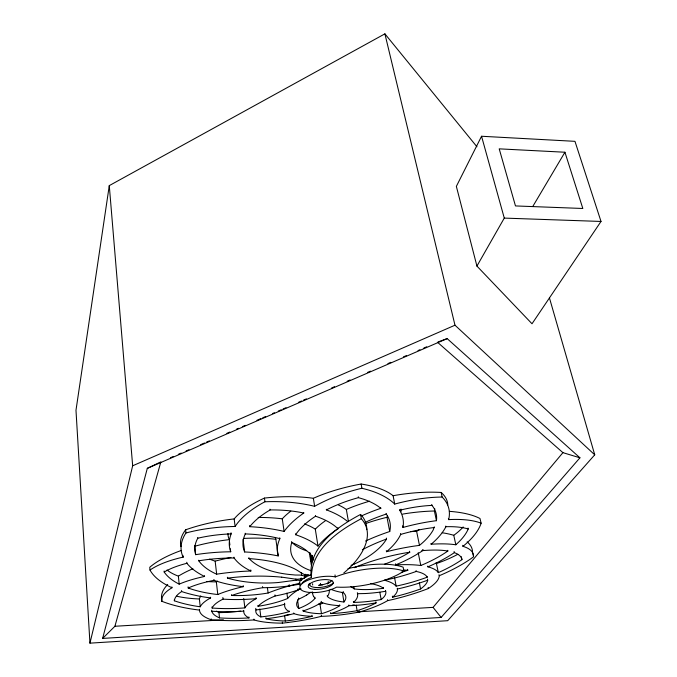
<?xml version="1.0" encoding="UTF-8"?>
<svg xmlns="http://www.w3.org/2000/svg" width="677" height="677" viewBox="0 0 677 677"><rect width="100%" height="100%" fill="white"/><g stroke="black" fill="none" stroke-linecap="round" stroke-linejoin="round"><path stroke-width="1.02" d="M476.947 146.774L384.9 33.85L109.276 185.616L75.985 410.262L89.948 643.15L447.7 620.691L594.736 454.826L549.419 297.829M89.948 643.15L132.667 465.784L109.276 185.616M102.625 638.419L147.307 468.349L160.855 461.892L114.912 626.267L102.625 638.419L441.142 617.458L579.935 457.804L447.167 338.61L438.391 341.817M434.279 526.833L433.288 529.795A82.162 38.877 -12.9 0 1 419.469 545.383A86.758 24.905 -14.9 0 0 393.252 550.088L386.525 551.704L386.322 550.638M481.55 136.255L456.357 186.378L476.93 266.086L532.012 323.767L601.015 221.455L574.968 141.332L481.55 136.255L504.28 218.096L476.93 266.086M309.914 552.813L310.269 553.329L309.643 554.378M532.807 206.426L564.931 152.232L499.211 148.847L515.476 205.935L582.829 208.482L564.931 152.232M185.989 532.985A93.121 38.564 -1.1 0 1 235.097 526.478L237.339 523.346A95.804 46.857 -9.9 0 1 264.91 501.759M327.499 583.938L328.43 582.719L329.97 582.601M357.219 611.881L433.077 607.371L562.926 452.651L579.935 457.804M343.814 572.92C358.615 561.013 377.241 536.599 361.323 518.7L360.562 514.452C337.425 526.647 307.019 547.634 311.395 577.506A21.097 7.549 -9.3 0 0 302.001 583.278M353.386 601.582L353.521 602.386A75.384 22.849 -15.7 0 0 381.151 599.568L383.013 597.943A73.251 17.78 -8 0 0 385.67 591.266L385.518 590.446M311.124 592.02L306.715 594.998M172.009 587.754A93.875 40.713 -1.7 0 1 150.015 570.059L150.539 569.687A90.193 31.599 -0.8 0 1 183.103 557.12M204.572 576.44A87.942 25.709 -2.5 0 0 179.177 584.149A80.605 34.882 -1.8 0 1 164.198 572.031L164.833 571.667A77.457 27.105 -0.8 0 1 186.886 563.306A96.269 46.028 -5.2 0 0 203.498 575.907L204.564 576.44L204.488 575.712M256.008 597.647L256.134 598.629L252.936 600.541A85.014 20.657 -9.2 0 0 244.871 607.878A78.803 29.263 -0.7 0 1 216.217 608.301L212.155 608.048L212.028 606.905M361.323 518.7C338.906 530.506 311.175 549.301 311.395 577.506M319.222 585.25L320.61 584.606L322.404 584.903M354.139 564.059L351.033 565.388M132.667 465.784L454.986 325.205L594.736 454.826M170.562 457.694L173.473 456.433M178.322 454.335L181.233 453.074M186.09 450.975L189.001 449.714M200.646 444.671L204.522 442.986M206.468 442.149L209.379 440.888M226.846 433.331L229.757 432.07M236.544 429.125L238.49 428.287M242.366 426.612L245.277 425.351M256.921 420.307L260.806 418.623M262.744 417.785L265.655 416.524M272.45 413.588L274.388 412.742M278.272 411.066L281.183 409.805M283.121 408.967L286.032 407.706M298.65 402.24L301.561 400.987M303.499 400.141L306.41 398.88M331.645 387.963L334.556 386.702M347.166 381.244L350.077 379.983M367.543 372.418L370.454 371.157M387.921 363.6L390.832 362.339M403.45 356.872L406.361 355.62M418.005 350.576L419.943 349.738M423.827 348.054L426.738 346.793M147.307 468.349L447.167 338.61M427.898 566.844L429.294 566.243A93.485 39.968 -16.1 0 0 454.36 552.66A74.411 21.3 -14.9 0 1 461.883 559.346L461.934 559.659A77.373 28.07 -17 0 1 438.315 572.632A85.505 21.503 -11.7 0 0 427.898 566.844L427.746 566.065M354.308 567.681L355.806 567.064M356.051 566.962L356.559 566.759M301.028 588.838L298.244 589.853A84.947 22.155 -12.8 0 0 287.632 598.485A78.202 28.959 -0.7 0 1 258.047 606.296M304.43 578.378L303.821 578.53M303.508 578.598L296.619 579.309L281.759 577.151M300.266 584.107L289.392 585.893A94.992 45.291 -5.2 0 1 262.651 587.704A73.438 18.617 -5.5 0 0 231.669 595.515L231.517 594.626M301.654 580.426L296.137 580.164L278.289 582.525A81.959 38.978 -5.2 0 1 227.548 578.124M266.103 618.744A72.684 17.551 -9.2 0 0 285.398 621.021L290.729 620.344A73.945 19.489 -4.4 0 0 312.139 616.315L311.962 615.291M287.691 622.552L285.736 622.781M285.085 622.857L282.461 623.145A84.65 20.538 -9.3 0 1 253.985 619.929A88.315 27.359 -1.7 0 1 211.309 619.76M114.912 626.267L223.427 619.819M311.632 574.951C304.692 576.956 300.156 571.473 294.503 568.807A77.22 26.995 -0.8 0 0 249.009 558.584M180.971 546.601A94.712 37.599 -8.5 0 1 185.633 529.812A92.258 35.416 -7.7 0 1 234.157 518.921A94.966 37.946 -9.4 0 1 264.436 498.077A94.34 37.227 -8.3 0 1 313.349 498.289A93.68 36.939 -10.2 0 1 361.146 484.03A95.059 37.988 -9.1 0 1 393.092 495.716A91.251 34.992 -10.7 0 1 441.159 492.458L442.157 497.087A95.271 45.19 -13 0 1 448.639 519.614L451.881 519.479A89.127 30.634 -16.8 0 1 481.119 523.211L479.993 518.506A88.374 32.809 -10.7 0 0 449.367 511.347M353.546 602.386A86.089 22.79 -4.4 0 0 357.524 593.704L365.131 593.534A90.303 32.894 -17 0 0 385.678 591.258M305.792 577.261C302.661 573.893 297.254 575.594 293.107 574.807A82.103 39.943 -9.9 0 1 249.094 558.517M504.28 218.096L601.015 221.455M245.209 533.248L245.286 533.891L252.191 534.263A80.411 33.198 -1.2 0 1 279.863 538.655A94.865 43.777 -14.3 0 0 277.325 551.281L278.213 555.927A90.379 31.701 -0.8 0 0 244.685 551.975L243.051 539.315M407.613 569.357L407.791 570.288L406.208 570.178A72.777 18.321 -11.8 0 0 403.17 570.017M313.349 498.289L314.644 506.294A94.518 43.709 -14.2 0 1 361.916 488.244L367.196 489.64A96.176 47.043 -8.3 0 1 394.708 504.077M265.934 617.762L266.061 618.753A88.865 27.639 -1.7 0 0 293.826 613.675L297.44 614.64A85.877 22.383 -12.9 0 0 312.114 616.307M311.674 570.889L309.33 570.068A80.918 37.243 -14.2 0 1 291.787 542.472L291.609 541.515M437.41 342.173L562.926 452.651M298.76 608.496A75.714 23.416 -1.8 0 0 314.991 598.324L313.586 596.395M360.562 514.452C364.675 518.362 366.824 523.99 366.816 529.626M433.077 607.371L441.142 617.458M384.9 33.85L454.986 325.205M468.019 528.085L468.222 528.974A79.886 34.019 -16.2 0 1 455.824 544.782A87.037 24.973 -14.9 0 0 431.147 544.24L430.987 543.436M472.758 553.388L472.504 552.254A85.818 30.981 -10.4 0 0 467.155 541.896M472.884 553.955L473.545 556.486A86.648 24.88 -15 0 0 462.975 546.331A93.037 39.757 -16.1 0 0 481.11 523.228M462.721 545.315L462.95 546.347M461.274 556.663L461.367 557.086M461.46 557.518L461.934 559.659M463.153 526.951A79.014 30.567 -10.6 0 1 453.768 535.295L455.841 544.79M448.402 518.557L448.631 519.614M454.106 551.484L454.36 552.66M445.788 526.08L445.923 526.689A95.702 45.401 -12.9 0 1 431.147 544.24M447.725 550.35L447.861 551.019A80.25 34.205 -16.1 0 1 420.789 565.507A85.15 21.427 -11.7 0 0 395.698 564.897L395.529 563.831M434.702 508.461A80.851 32.056 -10 0 1 434.397 511.008L436.453 520.698A89.576 30.727 -16.8 0 0 402.959 527.459L402.637 525.834M431.748 504.483L431.934 505.38A81.807 38.699 -13 0 1 436.437 520.698M439.018 574.722L439.221 575.712A85.116 21.385 -11.8 0 1 428.313 588.533M436.081 562.883A84.236 29.873 -9.8 0 1 436.428 563.526L438.332 572.64M422.55 549.741L422.727 550.621A95.254 45.122 -13 0 1 395.715 564.855M427.077 576.533L427.212 577.176A77.753 28.265 -17 0 1 396.163 586.121L394.598 577.836M427.466 579.089L427.695 580.214A73.091 18.321 -11.7 0 1 420.629 588.931A74.969 22.663 -15.7 0 1 392.567 597.207L392.364 596.141M428.16 587.484L428.372 588.533A87.274 26.513 -15.7 0 1 392.533 599.551L387.684 600.626L387.515 599.704M419.232 529.609A80.851 32.056 -10 0 1 416.626 531.36L419.469 545.383M418.208 552.694L420.789 565.507M419.317 582.499L420.595 588.931M416.093 570.593L416.262 571.439A73.412 18.406 -11.7 0 1 427.212 577.176M409.534 551.247L409.729 552.212A74.148 21.3 -14.9 0 0 356.508 566.742M399.591 509.629L399.709 510.238A96.583 47.229 -8.3 0 1 402.959 527.459M393.092 495.716L394.725 504.069A92.047 37.548 -16.7 0 1 442.199 497.045M400.513 533.527L400.691 534.415A96.1 46.967 -8.3 0 1 386.499 551.696M403.898 571.075A50.572 17.67 -9.9 0 0 335.327 576.931A21.105 7.523 -9.3 0 0 305.488 581.391A21.105 7.523 -9.3 0 0 306.808 592.079A21.105 7.523 -9.3 0 0 336.587 587.12A52.713 19.201 -10 0 0 403.898 571.075L403.137 567.165A50.487 17.78 -9.9 0 0 347.97 568.672M386.127 513.403L386.262 514.08A82.916 40.451 -8.3 0 1 389.715 531.496L386.999 517.296A81.57 32.581 -9.1 0 0 387.506 515.442M397.255 588.254L397.399 588.998A85.327 20.784 -8 0 1 392.567 597.224M380.677 507.708L380.796 508.317A92.521 37.658 -16.7 0 0 361.704 515.823M386.339 538.088L386.525 539.061A82.103 40.036 -8.3 0 1 354.181 564.085M383.258 587.382L383.427 588.288A72.574 17.661 -8 0 0 370.725 583.591M361.146 484.03L361.924 488.286M379.822 592.265L381.151 599.568M358.294 496.783L358.446 497.646L363.566 499.203A82.594 40.315 -8.3 0 1 380.804 508.309M375.879 601.811L376.073 602.877A72.904 17.695 -8 0 1 357.134 610.679A73.285 18.973 -12.9 0 1 330.816 613.59L330.621 612.575M338.39 504.974A94.34 37.227 -8.3 0 1 346.336 509.459L348.443 521.561M357.354 592.705L357.524 593.704M359.605 611.035L359.766 611.966A85.344 22.214 -12.9 0 1 321.38 616.349M353.851 586.731L354.232 588.914A85.344 22.586 -4.5 0 0 350.618 586.536M356.136 605.077L357.101 610.671M337.84 527.865L337.992 528.754A92.258 37.557 -16.7 0 0 318.012 546.094A93.231 38.631 -1.2 0 0 295.637 534.712L295.477 533.848M348.85 604.993L348.968 605.72A86.529 22.916 -4.4 0 1 330.791 613.607M343.29 591.605L343.467 592.688A73.7 19.438 -4.5 0 1 343.933 601.997A75.012 22.722 -15.7 0 1 327.397 596.547L327.236 595.455M342.334 592.265L343.958 601.997M326.322 509.29L326.424 509.883A95.821 44.64 -3.8 0 1 347.555 521.468M335.005 574.942L335.327 576.931M339.651 604.857L339.778 605.653A74.275 19.599 -4.4 0 1 321.482 613.726A73.725 19.142 -12.9 0 1 303.118 610.942A88.416 27.478 -1.7 0 0 321.406 602.352A87.528 26.598 -15.7 0 0 339.803 605.644M328.235 581.509L328.43 582.719M315.414 515.552L315.516 516.212A82.272 38.242 -3.8 0 1 337.992 528.754M304.43 523.913A92.258 35.416 -7.7 0 1 315.296 529.186L317.995 546.094M320.424 583.396L320.61 584.606M321.22 601.362L321.372 602.344M318.579 604.155A72.591 25.836 -10 0 0 320.026 604.392L321.49 613.726M312.063 555.961L312.63 559.591M321.296 615.452L321.431 616.324M310.269 553.329L311.784 563.019M303.668 512.472L303.761 513.048A95.068 43.87 -14.3 0 0 284.112 531.437A93.646 38.75 -1.1 0 0 249.762 526.689L249.61 525.564M309.397 552.872L311.285 564.973M314.839 597.249L315.008 598.324M311.022 574.13L311.208 575.323M312.52 583.769L312.706 584.979M305.708 574.257L306.08 576.702M304.718 574.942L304.904 576.161M301.248 572.742L301.612 575.171M301.163 577.887L301.341 579.097M300.529 578.987L300.706 580.197M303 610.155L303.11 610.942M298.066 588.677L298.244 589.853M295.959 578.953L296.137 580.164M298.565 598.045L298.726 599.12A73.387 19.058 -12.9 0 0 298.794 608.505L297.516 599.788M290.788 511.16A93.68 36.939 -10.2 0 0 282.275 518.836L284.112 531.437M293.725 612.973L293.826 613.675M289.223 584.716L289.392 585.893A84.041 20.488 -9.2 0 1 300.241 583.109M279.736 537.783L279.863 538.655M286.879 593.12L287.649 598.485M289.045 610.882L289.155 611.669A85.632 22.316 -12.9 0 1 284.687 604.189L284.56 603.207M275.378 537.606A93.68 36.939 -10.2 0 0 275.852 539.281L278.213 555.927M269.962 509.18L270.081 509.976A82.306 40.112 -9.9 0 0 249.779 526.689M284.628 615.833L285.364 621.037M282.317 622.129L282.461 623.145M264.436 498.077L264.952 501.784A95.33 44.437 -3.8 0 1 314.602 506.328M274.947 594.905L275.09 595.98A72.828 17.627 -9.3 0 0 258.098 606.313L257.954 605.441M267.398 587.594L268.126 593.001A80.656 34.849 -1.8 0 1 231.627 595.481M262.515 586.604L262.659 587.687M259.79 608.97L260.84 616.925A76.281 23.636 -1.7 0 0 289.155 611.669M250.761 569.966L250.888 570.99A87.638 25.684 -2.5 0 0 216.64 574.189A82.653 39.41 -5.2 0 1 198.801 560.827L198.742 560.226M255.745 608.378L255.948 609.943A73.158 17.704 -9.3 0 0 260.84 616.925M248.924 557.594L249.043 558.533M253.926 619.083L254.036 619.912M248.865 616.942L248.984 617.923A75.832 23.475 -1.7 0 1 219.526 617.898L218.942 612.609A72.651 25.76 -8.6 0 1 216.589 611.119M243.187 585.647L243.305 586.646A85.691 21.816 -5.5 0 0 217.757 594.533A81.155 35.145 -1.8 0 1 188.206 588.025L188.088 586.866M234.157 518.921L235.097 526.427M243.703 598.502L244.879 607.87M243.678 610.409L243.771 611.103A85.217 20.691 -9.3 0 0 248.984 617.923M231.018 532.799L231.153 533.899A96.464 47.119 -10 0 0 230.722 551.78A90.743 31.76 -0.8 0 0 195.687 554.666L194.781 546.237A81.282 32.242 -8.5 0 1 194.519 545.434M233.988 557.154L234.098 557.992A96.176 46.975 -9.9 0 0 250.871 570.999M229.511 541.913L229.884 544.943M230.349 548.734L230.535 550.257M230.629 551.019L230.722 551.78M227.396 577.244L227.506 578.15L229.816 577.862A74.944 21.884 -2.5 0 1 281.725 577.176M222.86 597.537L223.046 599.12A73.793 18.702 -5.5 0 0 212.155 608.048M209.667 559.134A81.282 32.242 -8.5 0 0 215.159 561.148L216.665 574.206M217.622 581.111A84.65 30.025 -8.6 0 0 216.344 581.865L217.791 594.541M213.949 579.52L214.042 580.333A95.939 45.85 -5.2 0 0 243.297 586.663M210.513 597.232L210.598 597.943A85.954 21.842 -5.5 0 0 200.231 606.787A78.287 29.043 -0.7 0 1 174.361 600.778M211.715 610.248L211.825 611.229A91.793 34.205 -0.7 0 0 243.771 611.103M211.173 618.896L211.275 619.793A85.336 21.689 -5.5 0 1 199.613 611.026L199.393 609.3M197.692 537.513L197.777 538.249A82.103 39.139 -5.2 0 0 195.678 554.666M200.747 595.938A84.65 30.025 -8.6 0 0 199.393 598.967L200.223 606.787M185.633 529.812L185.955 532.968A95.609 45.714 -5.1 0 0 183.069 557.086M186.801 562.274L186.911 563.315M182.866 555.343L183.044 557.095M181.546 590.564L181.639 591.554A75.02 21.909 -2.4 0 0 174.387 600.77L174.302 599.788M167.041 570A79.81 30.905 -7.9 0 0 178.381 576.135L179.168 584.149M171.873 586.942L171.958 587.78A87.358 25.557 -2.4 0 0 161.871 601.337L161.634 598.637A86.648 31.294 -8.1 0 1 167.693 584.471M164.122 571.016L164.215 572.031M150.006 570.059L149.761 567.267A89.423 33.224 -7.7 0 1 181.47 550.401M329.335 590.056L329.217 592.358A87.629 27.182 -1.8 0 1 327.414 596.539M312.554 561.478A10.485 3.935 -9.3 0 1 311.005 561.064M310.337 556.773A10.485 3.935 -9.3 0 1 312.224 555.597M312.537 561.275A10.096 3.791 -9.3 0 1 311.107 560.844M310.498 556.951A10.096 3.791 -9.3 0 1 312.232 555.8M313.248 560.243A7.862 2.953 -9.3 0 1 312.444 557.078M400.97 509.079A95.059 37.988 -9.1 0 1 400.911 511.77M315.296 529.186A91.251 34.992 -10.7 0 1 325.29 520.85M346.336 509.459A91.251 34.992 -10.7 0 1 369.617 501.183M441.159 492.458A94.213 37.37 -10 0 1 447.785 504.932M366.384 523.296A88.374 32.809 -10.7 0 1 386.999 517.296M402.553 514.122A88.374 32.809 -10.7 0 1 434.397 511.008M410.609 531.606A85.818 30.981 -10.4 0 1 416.626 531.36M442.216 532.765A85.818 30.981 -10.4 0 1 453.768 535.295M178.381 576.135A86.648 31.294 -8.1 0 1 192.886 568.748M215.159 561.148A86.648 31.294 -8.1 0 1 230.942 557.484M194.781 546.237A89.423 33.224 -7.7 0 1 229.241 539.645A94.966 37.946 -9.4 0 1 227.954 533.544M243.669 538.435A89.423 33.224 -7.7 0 1 275.852 539.281M258.191 517.465A92.258 35.416 -7.7 0 1 282.275 518.836M457.838 554.285A76.586 28.696 -10.8 0 1 436.428 563.526M354.333 604.874A72.591 25.836 -10 0 1 352.599 605.026M322.777 603.063A73.065 26.014 -8.4 0 1 320.026 604.392M289.773 614.377A73.065 26.014 -8.4 0 1 284.577 615.486M423.684 550.003A79.014 30.567 -10.6 0 1 421.822 550.638M216.344 581.865A79.81 30.905 -7.9 0 1 206.595 581.518M240.699 611.103A75.037 27.3 -7.9 0 1 218.942 612.609M199.393 598.967A77.508 29.069 -7.7 0 1 176.697 596.225M306.359 550.773A80.394 31.684 -10.2 0 1 292.98 543.318M473.57 556.807A90.109 32.834 -17 0 1 439.246 575.729M387.616 600.626A84.904 20.632 -8 0 1 359.707 611.949M384.587 580.282A84.904 20.632 -8 0 1 396.079 586.189M321.372 616.307A86.106 22.73 -4.4 0 1 287.666 622.518M199.512 610.087A91.175 33.867 -0.6 0 1 161.93 601.311M427.695 580.214A90.574 33.038 -17 0 1 397.399 588.998M445.898 526.706A76.56 26.217 -16.8 0 1 468.205 528.982M416.253 571.43A93.079 39.731 -16.1 0 1 384.697 580.172M284.729 604.197A91.37 34.019 -0.7 0 1 255.965 609.96M422.727 550.621A74.724 21.385 -14.9 0 1 447.861 551.019M400.691 534.415A76.916 26.318 -16.8 0 1 434.422 527.518M376.073 602.877A87.807 26.716 -15.7 0 1 348.968 605.72M399.709 510.255A79.04 32.124 -16.7 0 1 431.926 505.397M326.441 509.891A81.164 37.387 -14.2 0 1 358.455 497.654M365.182 522.365A79.446 32.259 -16.7 0 1 386.262 514.08M365.512 541.05A89.296 30.643 -16.8 0 1 389.724 531.513M295.612 534.728A81.629 37.573 -14.3 0 1 315.524 516.221M197.752 538.223A79.971 33.088 -1.2 0 1 231.153 533.882M256.143 598.654A94.154 40.874 -1.8 0 1 223.038 599.137M198.801 560.827A77.914 27.215 -0.8 0 1 234.098 557.992M219.568 617.873A73.311 18.567 -5.5 0 1 211.833 611.229M188.206 588.025A75.502 22.028 -2.5 0 1 214.034 580.324M409.754 552.22A81.384 38.471 -13 0 1 384.384 564.246M407.808 570.313A79.539 33.867 -16.1 0 1 401.292 572.31M383.419 588.305A77.33 28.087 -17 0 1 354.206 588.931M343.484 592.68A89.508 32.538 -16.9 0 1 330.901 589.286M306.723 594.998A90.523 33.605 -0.7 0 1 298.735 599.128M313.586 596.395A86.783 26.352 -15.7 0 1 312.562 591.893M275.107 595.997A93.181 40.332 -1.8 0 0 298.261 589.87A84.727 22.104 -12.8 0 1 300.427 588.525M268.092 592.993A84.27 20.538 -9.2 0 1 289.358 585.884M210.598 597.943A94.535 41.06 -1.8 0 1 181.648 591.554M244.676 551.992A82.822 40.358 -9.9 0 1 245.294 533.891M270.081 509.95A81.866 38.115 -3.9 0 1 303.778 513.039M362.339 549.749A76.298 26.191 -16.7 0 1 386.516 539.053M291.694 542.505A79.725 32.945 -1.2 0 1 313.815 559.126M333.414 582.939A12.66 4.527 -9.3 0 1 317.962 587.543A12.66 4.527 -9.3 0 1 309.871 583.303M301.02 579.944A21.063 7.591 -9.3 0 1 301.908 578.691M305.031 576.203A21.063 7.591 -9.3 0 1 308.314 574.511M300.114 585.487A21.072 7.574 -9.3 0 1 311.302 574.79M331.933 580.375A12.643 4.544 -9.3 0 1 318.537 585.343M310.1 584.725A12.643 4.544 -9.3 0 1 308.805 584.124M314.974 589.371A12.66 4.511 -9.3 0 0 333.228 582.516A12.66 4.511 -9.3 0 0 313.976 581.611A12.66 4.511 -9.3 0 0 314.974 589.371"/></g></svg>
